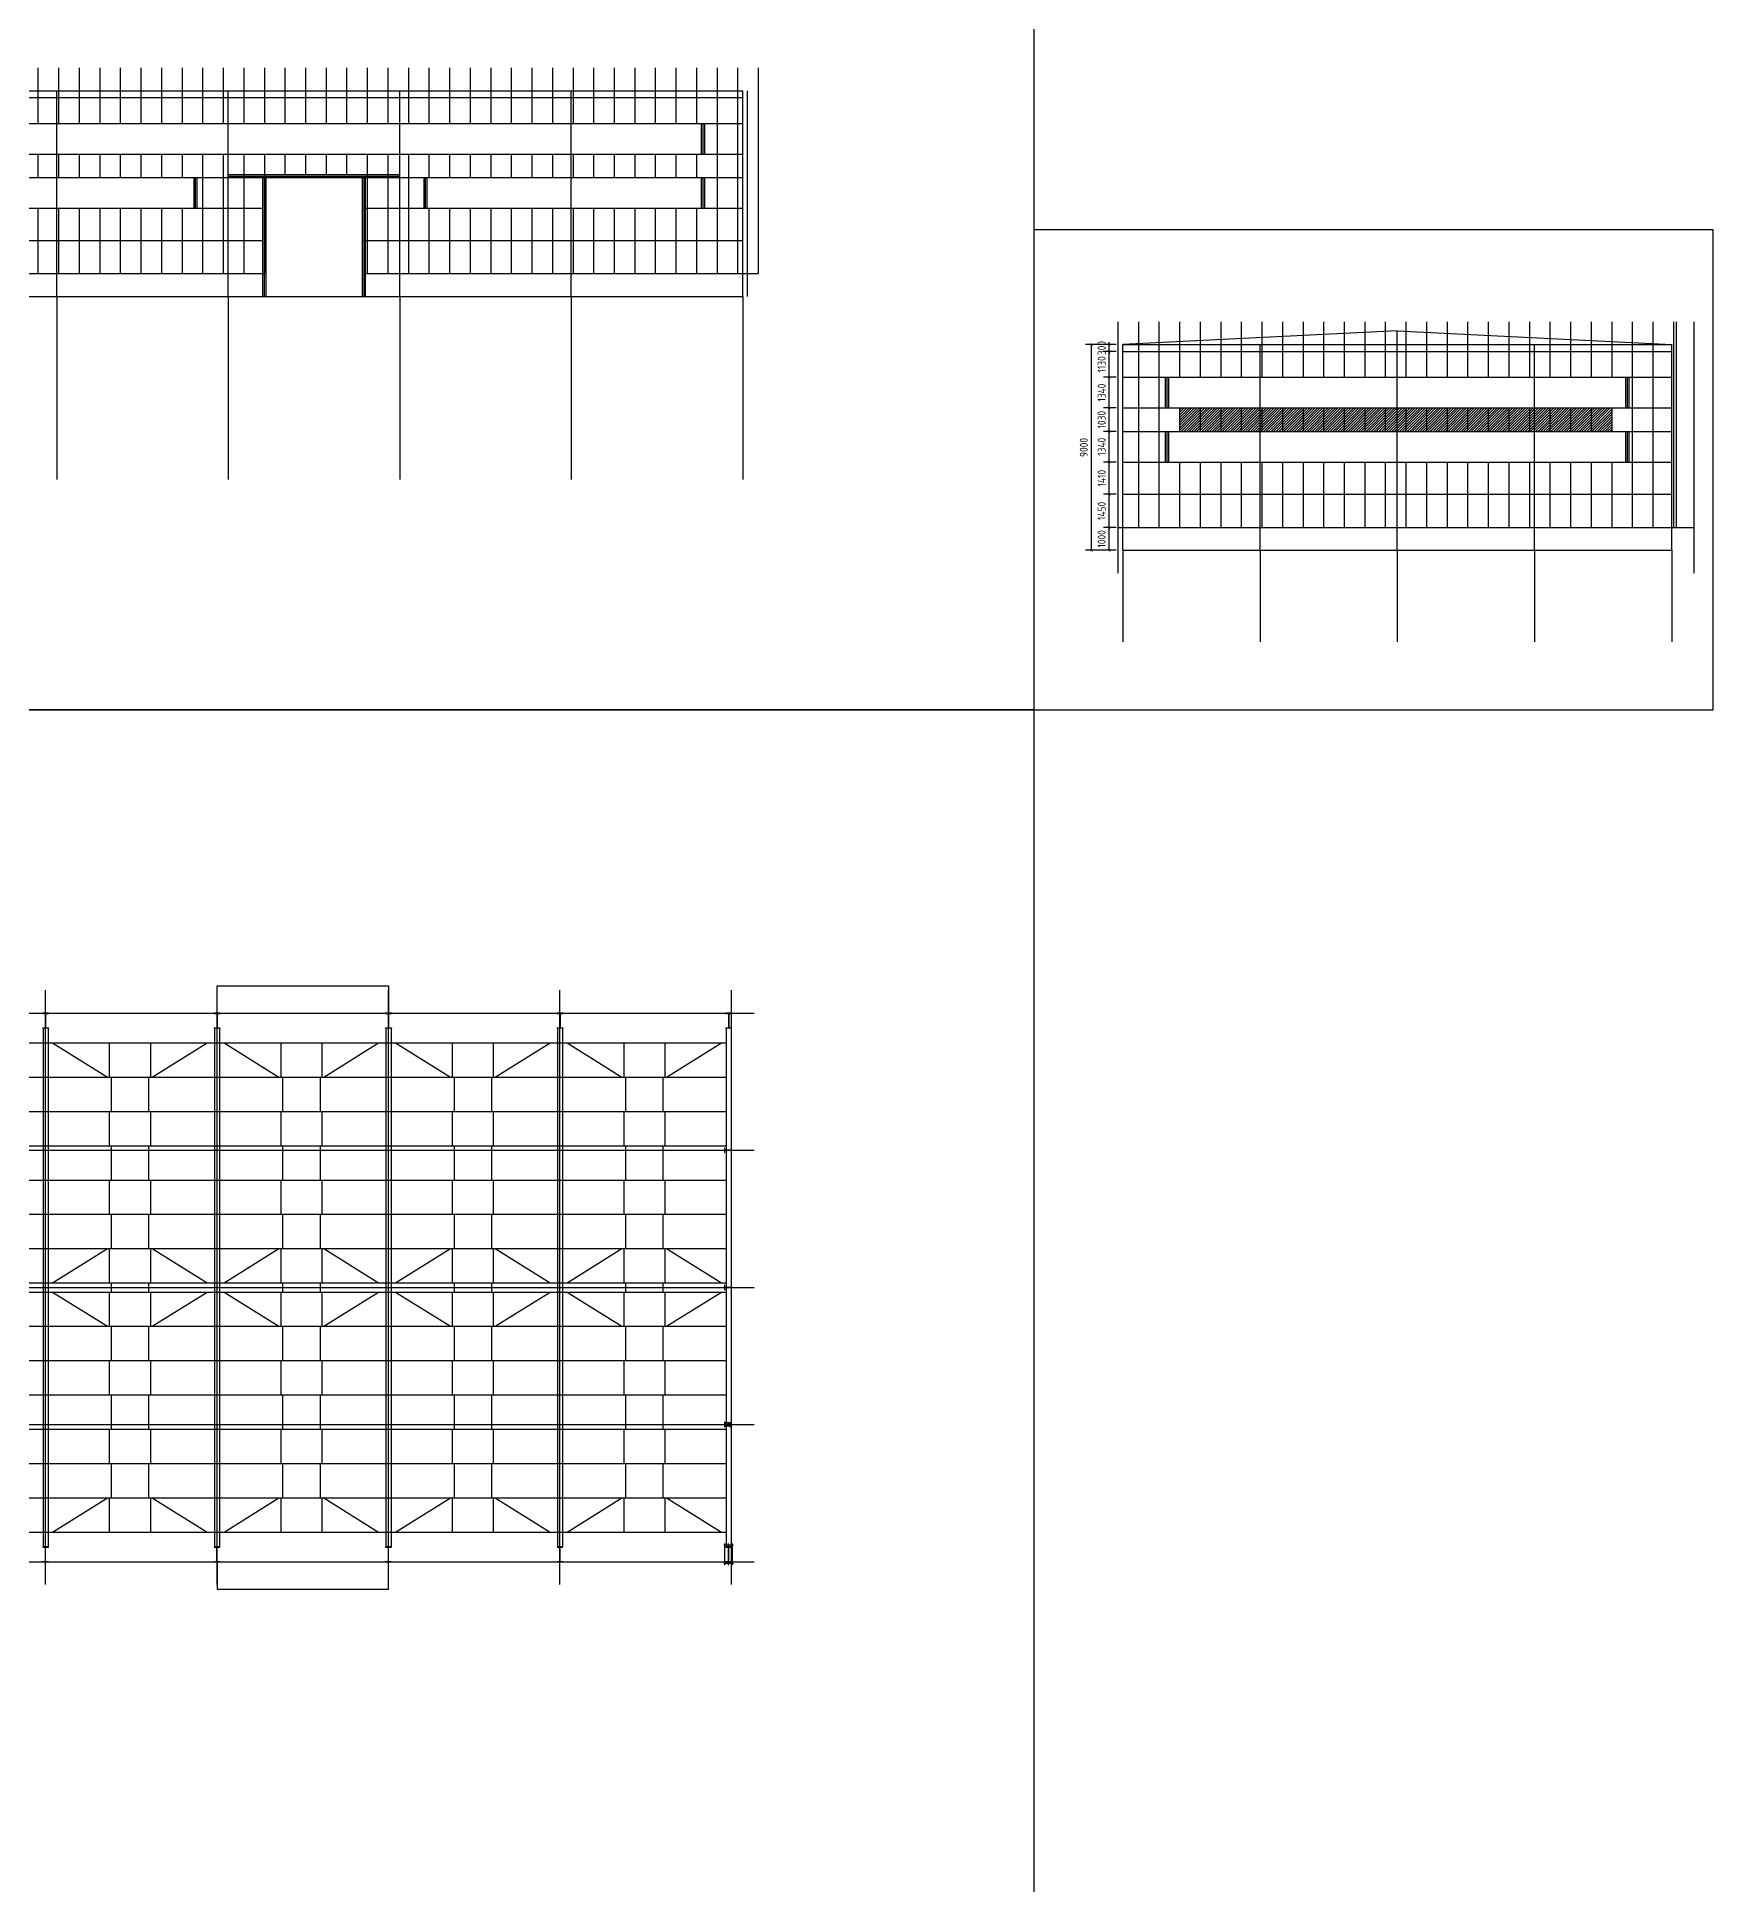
# Model space of a CAD drawing. Extents: x 411778 to 673094, y -11605 to 324395.
# Drawn here: x 599787 to 673094, y 189023 to 269830 of the extents above; entities that cross this region are included whole.
import ezdxf

# ---------------------------------------------------------------- set-up
doc = ezdxf.new("R2010")
doc.units = 0
doc.header["$LTSCALE"] = 1000
doc.header["$MEASUREMENT"] = 0
doc.layers.add('AXIS', color=3, linetype='Continuous')
doc.layers.add('DOTE', color=1, linetype='Continuous')
doc.styles.get("Standard").update_dxf_attribs({"font": 'gbenor.shx', "bigfont": 'gbcbig.shx'})
doc.dimstyles.get("Standard").update_dxf_attribs({"dimscale": 100, "dimtxt": 3.5, "dimasz": 1, "dimexe": 2.5, "dimexo": 3, "dimgap": 1.5, "dimtad": 1, "dimdec": 0, "dimzin": 0, "dimdsep": 46, "dimtxsty": 'Standard', "dimblk": 'ARCHTICK', "dimcen": 0.09, "dimadec": 0, "dimazin": 0, "dimtfac": 1, "dimtdec": 0, "dimtix": 1, "dimtmove": 2, "dimatfit": 3, "dimfxl": 1, "dimtolj": 1, "dimtzin": 0, "dimarcsym": 0})

# ---------------------------------------------------------------- blocks, each defined once
blk = doc.blocks.new('_ArchTick')
at = {"color": 0, "linetype": 'ByBlock', "const_width": 0.4}
blk.add_lwpolyline([(-0.5, -0.5), (0.5, 0.5)], dxfattribs=at)
blk = doc.blocks.new('*D2181')
at = {"color": 3, "lineweight": -2}
for p, q in [((646984.5, 248371), (646428.5, 248371)), ((646678.5, 247371), (646678.5, 248371)), ((646984.5, 247371), (646428.5, 247371))]:
    blk.add_line(p, q, dxfattribs=at)
at = {"layer": 'Defpoints', "color": 0}
for p in [(646678.5, 248371), (647284.5, 248371), (647284.5, 247371)]:
    blk.add_point(p, dxfattribs=at)
at = {"color": 3, "lineweight": -2, "xscale": 100, "yscale": 100, "zscale": 100}
for p, rotation in [((646678.5, 248371), 90), ((646678.5, 247371), 270)]:
    blk.add_blockref('_ArchTick', p, dxfattribs=dict(at, rotation=rotation))
at = {"color": 0, "insert": (646353.5, 247871), "char_height": 350, "attachment_point": 5, "rotation": 90}
blk.add_mtext('\\A1;1000', dxfattribs=at)
blk = doc.blocks.new('*D2182')
at = {"color": 3, "lineweight": -2}
for p, q in [((646984.5, 249821), (646428.5, 249821)), ((646678.5, 248371), (646678.5, 249821)), ((646984.5, 248371), (646428.5, 248371))]:
    blk.add_line(p, q, dxfattribs=at)
at = {"layer": 'Defpoints', "color": 0}
for p in [(646678.5, 249821), (647284.5, 249821), (647284.5, 248371)]:
    blk.add_point(p, dxfattribs=at)
at = {"color": 3, "lineweight": -2, "xscale": 100, "yscale": 100, "zscale": 100}
for p, rotation in [((646678.5, 249821), 90), ((646678.5, 248371), 270)]:
    blk.add_blockref('_ArchTick', p, dxfattribs=dict(at, rotation=rotation))
at = {"color": 0, "insert": (646353.5, 249096), "char_height": 350, "attachment_point": 5, "rotation": 90}
blk.add_mtext('\\A1;1450', dxfattribs=at)
blk = doc.blocks.new('*D2183')
at = {"color": 3, "lineweight": -2}
for p, q in [((646984.5, 251231), (646428.5, 251231)), ((646678.5, 249821), (646678.5, 251231)), ((646984.5, 249821), (646428.5, 249821))]:
    blk.add_line(p, q, dxfattribs=at)
at = {"layer": 'Defpoints', "color": 0}
for p in [(646678.5, 251231), (647284.5, 251231), (647284.5, 249821)]:
    blk.add_point(p, dxfattribs=at)
at = {"color": 3, "lineweight": -2, "xscale": 100, "yscale": 100, "zscale": 100}
for p, rotation in [((646678.5, 251231), 90), ((646678.5, 249821), 270)]:
    blk.add_blockref('_ArchTick', p, dxfattribs=dict(at, rotation=rotation))
at = {"color": 0, "insert": (646353.5, 250526), "char_height": 350, "attachment_point": 5, "rotation": 90}
blk.add_mtext('\\A1;1410', dxfattribs=at)
blk = doc.blocks.new('*D2184')
at = {"color": 3, "lineweight": -2}
for p, q in [((646984.5, 252571), (646428.5, 252571)), ((646678.5, 251231), (646678.5, 252571)), ((646984.5, 251231), (646428.5, 251231))]:
    blk.add_line(p, q, dxfattribs=at)
at = {"layer": 'Defpoints', "color": 0}
for p in [(646678.5, 252571), (647284.5, 252571), (647284.5, 251231)]:
    blk.add_point(p, dxfattribs=at)
at = {"color": 3, "lineweight": -2, "xscale": 100, "yscale": 100, "zscale": 100}
for p, rotation in [((646678.5, 252571), 90), ((646678.5, 251231), 270)]:
    blk.add_blockref('_ArchTick', p, dxfattribs=dict(at, rotation=rotation))
at = {"color": 0, "insert": (646353.5, 251901), "char_height": 350, "attachment_point": 5, "rotation": 90}
blk.add_mtext('\\A1;1340', dxfattribs=at)
blk = doc.blocks.new('*D2185')
at = {"color": 3, "lineweight": -2}
for p, q in [((646984.5, 253601), (646428.5, 253601)), ((646678.5, 252571), (646678.5, 253601)), ((646984.5, 252571), (646428.5, 252571))]:
    blk.add_line(p, q, dxfattribs=at)
at = {"layer": 'Defpoints', "color": 0}
for p in [(646678.5, 253601), (647284.5, 253601), (647284.5, 252571)]:
    blk.add_point(p, dxfattribs=at)
at = {"color": 3, "lineweight": -2, "xscale": 100, "yscale": 100, "zscale": 100}
for p, rotation in [((646678.5, 253601), 90), ((646678.5, 252571), 270)]:
    blk.add_blockref('_ArchTick', p, dxfattribs=dict(at, rotation=rotation))
at = {"color": 0, "insert": (646353.5, 253086), "char_height": 350, "attachment_point": 5, "rotation": 90}
blk.add_mtext('\\A1;1030', dxfattribs=at)
blk = doc.blocks.new('*D2186')
at = {"color": 3, "lineweight": -2}
for p, q in [((646984.5, 254941), (646428.5, 254941)), ((646678.5, 253601), (646678.5, 254941)), ((646984.5, 253601), (646428.5, 253601))]:
    blk.add_line(p, q, dxfattribs=at)
at = {"layer": 'Defpoints', "color": 0}
for p in [(646678.5, 254941), (647284.5, 254941), (647284.5, 253601)]:
    blk.add_point(p, dxfattribs=at)
at = {"color": 3, "lineweight": -2, "xscale": 100, "yscale": 100, "zscale": 100}
for p, rotation in [((646678.5, 254941), 90), ((646678.5, 253601), 270)]:
    blk.add_blockref('_ArchTick', p, dxfattribs=dict(at, rotation=rotation))
at = {"color": 0, "insert": (646353.5, 254271), "char_height": 350, "attachment_point": 5, "rotation": 90}
blk.add_mtext('\\A1;1340', dxfattribs=at)
blk = doc.blocks.new('*D2187')
at = {"color": 3, "lineweight": -2}
for p, q in [((646984.5, 256071), (646428.5, 256071)), ((646678.5, 254941), (646678.5, 256071)), ((646984.5, 254941), (646428.5, 254941))]:
    blk.add_line(p, q, dxfattribs=at)
at = {"layer": 'Defpoints', "color": 0}
for p in [(646678.5, 256071), (647284.5, 256071), (647284.5, 254941)]:
    blk.add_point(p, dxfattribs=at)
at = {"color": 3, "lineweight": -2, "xscale": 100, "yscale": 100, "zscale": 100}
for p, rotation in [((646678.5, 256071), 90), ((646678.5, 254941), 270)]:
    blk.add_blockref('_ArchTick', p, dxfattribs=dict(at, rotation=rotation))
at = {"color": 0, "insert": (646353.5, 255506), "char_height": 350, "attachment_point": 5, "rotation": 90}
blk.add_mtext('\\A1;1130', dxfattribs=at)
blk = doc.blocks.new('*D2188')
at = {"color": 3, "lineweight": -2}
for p, q in [((646984.5, 256371), (646428.5, 256371)), ((646678.5, 256371), (646678.5, 256471)), ((646678.5, 256071), (646678.5, 256371)), ((646984.5, 256071), (646428.5, 256071)), ((646678.5, 256071), (646678.5, 255971))]:
    blk.add_line(p, q, dxfattribs=at)
at = {"layer": 'Defpoints', "color": 0}
for p in [(646678.5, 256371), (647284.5, 256371), (647284.5, 256071)]:
    blk.add_point(p, dxfattribs=at)
at = {"color": 3, "lineweight": -2, "xscale": 100, "yscale": 100, "zscale": 100}
for p, rotation in [((646678.5, 256371), 270), ((646678.5, 256071), 90)]:
    blk.add_blockref('_ArchTick', p, dxfattribs=dict(at, rotation=rotation))
at = {"color": 0, "insert": (646353.5, 256221), "char_height": 350, "attachment_point": 5, "rotation": 90}
blk.add_mtext('\\A1;300', dxfattribs=at)
blk = doc.blocks.new('*D2189')
at = {"color": 3, "lineweight": -2}
for p, q in [((646984.5, 256371), (645647.5, 256371)), ((645897.5, 256371), (645897.5, 247371)), ((646984.5, 247371), (645647.5, 247371))]:
    blk.add_line(p, q, dxfattribs=at)
at = {"layer": 'Defpoints', "color": 0}
for p in [(647284.5, 256371), (645897.5, 247371), (647284.5, 247371)]:
    blk.add_point(p, dxfattribs=at)
at = {"color": 3, "lineweight": -2, "xscale": 100, "yscale": 100, "zscale": 100}
for p, rotation in [((645897.5, 256371), 90), ((645897.5, 247371), 270)]:
    blk.add_blockref('_ArchTick', p, dxfattribs=dict(at, rotation=rotation))
at = {"color": 0, "insert": (645572.5, 251871), "char_height": 350, "attachment_point": 5, "rotation": 90}
blk.add_mtext('\\A1;9000', dxfattribs=at)

msp = doc.modelspace()

# ---------------------------------------------------------------- hatches: boundary and pattern name
h = msp.add_hatch()
h.set_pattern_fill('ANSI31', color=256, scale=50, style=0)
h.set_pattern_definition([(45, (0, 0), (-56.126601, 56.126601), [])])
h.paths.add_polyline_path([(668674.5, 253601), (667774.5, 253601), (667774.5, 252571), (668674.5, 252571)])
h.paths.add_polyline_path([(650674.5, 253601), (649774.5, 253601), (649774.5, 252571), (650674.5, 252571)])
h.paths.add_polyline_path([(651574.5, 253601), (650674.5, 253601), (650674.5, 252571), (651574.5, 252571)])
h.paths.add_polyline_path([(652474.5, 253601), (651574.5, 253601), (651574.5, 252571), (652474.5, 252571)])
h.paths.add_polyline_path([(653284.5, 253601), (652474.5, 253601), (652474.5, 252571), (653284.5, 252571)])
h.paths.add_polyline_path([(654274.5, 253601), (653374.5, 253601), (653374.5, 252571), (654274.5, 252571)])
h.paths.add_polyline_path([(653374.5, 253601), (653284.5, 253601), (653284.5, 252571), (653374.5, 252571)])
h.paths.add_polyline_path([(655174.5, 253601), (654274.5, 253601), (654274.5, 252571), (655174.5, 252571)])
h.paths.add_polyline_path([(656074.5, 253601), (655174.5, 253601), (655174.5, 252571), (656074.5, 252571)])
h.paths.add_polyline_path([(656974.5, 253601), (656074.5, 253601), (656074.5, 252571), (656974.5, 252571)])
h.paths.add_polyline_path([(657874.5, 253601), (656974.5, 253601), (656974.5, 252571), (657874.5, 252571)])
h.paths.add_polyline_path([(658774.5, 253601), (657874.5, 253601), (657874.5, 252571), (658774.5, 252571)])
h.paths.add_polyline_path([(659284.5, 253601), (658774.5, 253601), (658774.5, 252571), (659284.5, 252571)])
h.paths.add_polyline_path([(659674.5, 253601), (659284.5, 253601), (659284.5, 252571), (659674.5, 252571)])
h.paths.add_polyline_path([(660574.5, 253601), (659674.5, 253601), (659674.5, 252571), (660574.5, 252571)])
h.paths.add_polyline_path([(661474.5, 253601), (660574.5, 253601), (660574.5, 252571), (661474.5, 252571)])
h.paths.add_polyline_path([(663274.5, 253601), (662374.5, 253601), (662374.5, 252571), (663274.5, 252571)])
h.paths.add_polyline_path([(662374.5, 253601), (661474.5, 253601), (661474.5, 252571), (662374.5, 252571)])
h.paths.add_polyline_path([(664174.5, 253601), (663274.5, 253601), (663274.5, 252571), (664174.5, 252571)])
h.paths.add_polyline_path([(665074.5, 253601), (664174.5, 253601), (664174.5, 252571), (665074.5, 252571)])
h.paths.add_polyline_path([(665284.5, 253601), (665074.5, 253601), (665074.5, 252571), (665284.5, 252571)])
h.paths.add_polyline_path([(665974.5, 253601), (665284.5, 253601), (665284.5, 252571), (665974.5, 252571)])
h.paths.add_polyline_path([(666874.5, 253601), (665974.5, 253601), (665974.5, 252571), (666874.5, 252571)])
h.paths.add_polyline_path([(667774.5, 253601), (666874.5, 253601), (666874.5, 252571), (667774.5, 252571)])

# ---------------------------------------------------------------- linework, layer by layer
for p, q in [((540656.5, 267476.5), (630656.5, 267476.5)), ((540656.5, 267176.5), (630656.5, 267176.5)), ((540656.5, 266046.5), (630656.5, 266046.5)), ((540656.5, 264706.5), (630656.5, 264706.5)), ((563156.5, 263676.5), (608156.5, 263676.5)), ((608156.5, 263816.5), (615656.5, 263816.5)), ((608156.5, 263746.5), (615656.5, 263746.5)), ((608156.5, 263676.5), (615656.5, 263676.5)), ((609666.5, 258476.5), (609666.5, 263676.5)), ((609736.5, 258476.5), (609736.5, 263676.5)), ((609806.5, 258476.5), (609806.5, 263676.5)), ((609806.5, 258476.5), (609806.5, 263676.5)), ((614006.5, 263676.5), (614006.5, 258476.5)), ((614006.5, 263676.5), (614006.5, 258476.5)), ((614076.5, 263676.5), (614076.5, 258476.5)), ((614146.5, 263676.5), (614146.5, 258476.5)), ((615656.5, 263676.5), (630656.5, 263676.5)), ((561646.5, 262336.5), (609666.5, 262336.5)), ((614146.5, 262336.5), (630656.5, 262336.5)), ((561646.5, 260926.5), (609666.5, 260926.5)), ((614146.5, 260926.5), (630656.5, 260926.5)), ((561646.5, 259476.5), (609746.5, 259476.5)), ((614146.5, 259476.5), (631346.5, 259476.5)), ((540656.5, 258476.5), (630656.5, 258476.5)), ((659284.5, 256971), (647284.5, 256371)), ((659284.5, 256971), (671284.5, 256371)), ((647284.5, 256371), (671284.5, 256371)), ((647284.5, 256071), (671284.5, 256071)), ((647284.5, 254941), (671284.5, 254941)), ((647284.5, 253601), (671284.5, 253601)), ((647284.5, 252571), (671284.5, 252571)), ((647284.5, 251231), (671284.5, 251231)), ((647284.5, 249821), (671284.5, 249821)), ((647074.5, 248371), (672274.5, 248371)), ((647284.5, 247371), (671284.5, 247371)), ((607662.5, 227122.5), (607662.5, 228322.5)), ((607662.5, 228322.5), (615162.5, 228322.5)), ((615162.5, 228322.5), (615162.5, 227122.5)), ((540397.5, 225822.5), (629927.5, 225822.5)), ((540397.5, 224322.5), (629927.5, 224322.5)), ((540397.5, 222822.5), (629927.5, 222822.5)), ((540397.5, 221322.5), (629927.5, 221322.5)), ((540397.5, 219822.5), (629927.5, 219822.5)), ((540397.5, 218322.5), (629927.5, 218322.5)), ((540397.5, 216822.5), (629927.5, 216822.5)), ((540397.5, 215322.5), (629927.5, 215322.5)), ((540397.5, 214922.5), (629927.5, 214922.5)), ((540397.5, 213422.5), (629927.5, 213422.5)), ((540397.5, 211922.5), (629927.5, 211922.5)), ((540397.5, 210422.5), (629927.5, 210422.5)), ((540397.5, 208922.5), (629927.5, 208922.5)), ((630152.5, 209197.5), (629872.5, 209197.5)), ((630152.5, 209047.5), (629872.5, 209047.5)), ((630012.5, 209197.5), (630012.5, 209047.5)), ((540397.5, 207422.5), (629927.5, 207422.5)), ((540397.5, 205922.5), (629927.5, 205922.5)), ((540397.5, 204422.5), (629927.5, 204422.5)), ((630242.5, 203852.5), (629832.5, 203852.5)), ((629867.5, 202972.5), (629867.5, 203922.5)), ((630037.5, 203772.5), (630037.5, 203922.5)), ((630207.5, 202972.5), (630207.5, 203922.5)), ((607662.5, 203122.5), (607662.5, 201922.5)), ((615162.5, 201922.5), (615162.5, 203122.5)), ((630242.5, 203042.5), (629832.5, 203042.5)), ((630037.5, 202972.5), (630037.5, 203122.5)), ((607662.5, 201922.5), (615162.5, 201922.5))]:
    msp.add_line(p, q)
at = {"color": 4}
for p, q in [((600287.5, 227122.5), (600037.5, 227122.5)), ((600037.5, 227122.5), (600037.5, 227112.5)), ((600037.5, 227112.5), (600287.5, 227112.5)), ((600159.5, 227112.5), (600159.5, 226482.5)), ((600165.5, 227112.5), (600165.5, 226482.5)), ((600287.5, 227112.5), (600287.5, 227122.5)), ((607787.5, 227122.5), (607537.5, 227122.5)), ((607537.5, 227122.5), (607537.5, 227112.5)), ((607537.5, 227112.5), (607787.5, 227112.5)), ((607659.5, 227112.5), (607659.5, 226482.5)), ((607665.5, 227112.5), (607665.5, 226482.5)), ((607787.5, 227112.5), (607787.5, 227122.5)), ((615287.5, 227122.5), (615037.5, 227122.5)), ((615037.5, 227122.5), (615037.5, 227112.5)), ((615037.5, 227112.5), (615287.5, 227112.5)), ((615159.5, 227112.5), (615159.5, 226482.5)), ((615165.5, 227112.5), (615165.5, 226482.5)), ((615287.5, 227112.5), (615287.5, 227122.5)), ((622787.5, 227122.5), (622537.5, 227122.5)), ((622537.5, 227122.5), (622537.5, 227112.5)), ((622537.5, 227112.5), (622787.5, 227112.5)), ((622659.5, 227112.5), (622659.5, 226482.5)), ((622665.5, 227112.5), (622665.5, 226482.5)), ((622787.5, 227112.5), (622787.5, 227122.5)), ((630162.5, 227122.5), (629912.5, 227122.5)), ((629912.5, 227122.5), (629912.5, 227112.5)), ((629912.5, 227112.5), (630162.5, 227112.5)), ((630034.5, 227112.5), (630034.5, 226482.5)), ((630040.5, 227112.5), (630040.5, 226482.5)), ((630162.5, 227112.5), (630162.5, 227122.5)), ((600037.5, 226472.5), (600037.5, 226482.5)), ((600037.5, 226482.5), (600287.5, 226482.5)), ((600287.5, 226472.5), (600037.5, 226472.5)), ((600052.5, 226472.5), (600052.5, 203772.5)), ((600272.5, 226472.5), (600272.5, 203772.5)), ((600287.5, 226482.5), (600287.5, 226472.5)), ((607537.5, 226472.5), (607537.5, 226482.5)), ((607537.5, 226482.5), (607787.5, 226482.5)), ((607787.5, 226472.5), (607537.5, 226472.5)), ((607552.5, 226472.5), (607552.5, 203772.5)), ((607772.5, 226472.5), (607772.5, 203772.5)), ((607787.5, 226482.5), (607787.5, 226472.5)), ((615037.5, 226472.5), (615037.5, 226482.5)), ((615037.5, 226482.5), (615287.5, 226482.5)), ((615287.5, 226472.5), (615037.5, 226472.5)), ((615052.5, 226472.5), (615052.5, 203772.5)), ((615272.5, 226472.5), (615272.5, 203772.5)), ((615287.5, 226482.5), (615287.5, 226472.5)), ((622537.5, 226472.5), (622537.5, 226482.5)), ((622537.5, 226482.5), (622787.5, 226482.5)), ((622787.5, 226472.5), (622537.5, 226472.5)), ((622552.5, 226472.5), (622552.5, 203772.5)), ((622772.5, 226472.5), (622772.5, 203772.5)), ((622787.5, 226482.5), (622787.5, 226472.5)), ((629912.5, 226472.5), (629912.5, 226482.5)), ((629912.5, 226482.5), (630162.5, 226482.5)), ((630162.5, 226472.5), (629912.5, 226472.5)), ((629927.5, 226472.5), (629927.5, 203772.5)), ((630147.5, 226472.5), (630147.5, 203772.5)), ((630162.5, 226482.5), (630162.5, 226472.5)), ((629862.5, 221222.5), (629862.5, 221022.5)), ((629872.5, 221222.5), (629862.5, 221222.5)), ((629862.5, 221022.5), (629872.5, 221022.5)), ((629872.5, 221022.5), (629872.5, 221222.5)), ((630152.5, 221125.5), (629872.5, 221125.5)), ((630152.5, 221119.5), (629872.5, 221119.5)), ((630162.5, 221222.5), (630152.5, 221222.5)), ((630152.5, 221222.5), (630152.5, 221022.5)), ((630152.5, 221022.5), (630162.5, 221022.5)), ((630162.5, 221022.5), (630162.5, 221222.5)), ((629862.5, 215222.5), (629862.5, 215022.5)), ((629872.5, 215222.5), (629862.5, 215222.5)), ((629862.5, 215022.5), (629872.5, 215022.5)), ((629872.5, 215022.5), (629872.5, 215222.5)), ((630152.5, 215125.5), (629872.5, 215125.5)), ((630152.5, 215119.5), (629872.5, 215119.5)), ((630162.5, 215222.5), (630152.5, 215222.5)), ((630152.5, 215222.5), (630152.5, 215022.5)), ((630152.5, 215022.5), (630162.5, 215022.5)), ((630162.5, 215022.5), (630162.5, 215222.5)), ((629862.5, 209222.5), (629862.5, 209022.5)), ((629872.5, 209222.5), (629862.5, 209222.5)), ((629862.5, 209022.5), (629872.5, 209022.5)), ((629872.5, 209022.5), (629872.5, 209222.5)), ((630152.5, 209125.5), (629872.5, 209125.5)), ((630152.5, 209122.5), (629872.5, 209122.5)), ((630152.5, 209119.5), (629872.5, 209119.5)), ((630162.5, 209222.5), (630152.5, 209222.5)), ((630152.5, 209222.5), (630152.5, 209022.5)), ((630152.5, 209022.5), (630162.5, 209022.5)), ((630162.5, 209022.5), (630162.5, 209222.5)), ((600287.5, 203772.5), (600037.5, 203772.5)), ((600037.5, 203772.5), (600037.5, 203762.5)), ((600037.5, 203762.5), (600287.5, 203762.5)), ((600159.5, 203132.5), (600159.5, 203762.5)), ((600165.5, 203132.5), (600165.5, 203762.5)), ((600287.5, 203762.5), (600287.5, 203772.5)), ((607787.5, 203772.5), (607537.5, 203772.5)), ((607537.5, 203772.5), (607537.5, 203762.5)), ((607537.5, 203762.5), (607787.5, 203762.5)), ((607659.5, 203132.5), (607659.5, 203762.5)), ((607665.5, 203132.5), (607665.5, 203762.5)), ((607787.5, 203762.5), (607787.5, 203772.5)), ((615287.5, 203772.5), (615037.5, 203772.5)), ((615037.5, 203772.5), (615037.5, 203762.5)), ((615037.5, 203762.5), (615287.5, 203762.5)), ((615159.5, 203132.5), (615159.5, 203762.5)), ((615165.5, 203132.5), (615165.5, 203762.5)), ((615287.5, 203762.5), (615287.5, 203772.5)), ((622787.5, 203772.5), (622537.5, 203772.5)), ((622537.5, 203772.5), (622537.5, 203762.5)), ((622537.5, 203762.5), (622787.5, 203762.5)), ((622659.5, 203132.5), (622659.5, 203762.5)), ((622665.5, 203132.5), (622665.5, 203762.5)), ((622787.5, 203762.5), (622787.5, 203772.5)), ((630162.5, 203772.5), (629912.5, 203772.5)), ((629912.5, 203772.5), (629912.5, 203762.5)), ((629912.5, 203762.5), (630162.5, 203762.5)), ((630034.5, 203132.5), (630034.5, 203762.5)), ((630040.5, 203132.5), (630040.5, 203762.5)), ((630162.5, 203762.5), (630162.5, 203772.5)), ((600037.5, 203122.5), (600037.5, 203132.5)), ((600037.5, 203132.5), (600287.5, 203132.5)), ((600287.5, 203122.5), (600037.5, 203122.5)), ((600287.5, 203132.5), (600287.5, 203122.5)), ((607537.5, 203122.5), (607537.5, 203132.5)), ((607537.5, 203132.5), (607787.5, 203132.5)), ((607787.5, 203122.5), (607537.5, 203122.5)), ((607787.5, 203132.5), (607787.5, 203122.5)), ((615037.5, 203122.5), (615037.5, 203132.5)), ((615037.5, 203132.5), (615287.5, 203132.5)), ((615287.5, 203122.5), (615037.5, 203122.5)), ((615287.5, 203132.5), (615287.5, 203122.5)), ((622537.5, 203122.5), (622537.5, 203132.5)), ((622537.5, 203132.5), (622787.5, 203132.5)), ((622787.5, 203122.5), (622537.5, 203122.5)), ((622787.5, 203132.5), (622787.5, 203122.5)), ((629912.5, 203122.5), (629912.5, 203132.5)), ((629912.5, 203132.5), (630162.5, 203132.5)), ((630162.5, 203122.5), (629912.5, 203122.5)), ((630162.5, 203132.5), (630162.5, 203122.5))]:
    msp.add_line(p, q, dxfattribs=at)
at = {"color": 1}
for p, q in [((600162.5, 227112.5), (600162.5, 226482.5)), ((607662.5, 227112.5), (607662.5, 226482.5)), ((615162.5, 227112.5), (615162.5, 226482.5)), ((622662.5, 227112.5), (622662.5, 226482.5)), ((630037.5, 227112.5), (630037.5, 226482.5)), ((600162.5, 203132.5), (600162.5, 203762.5)), ((607662.5, 203132.5), (607662.5, 203762.5)), ((615162.5, 203132.5), (615162.5, 203762.5)), ((622662.5, 203132.5), (622662.5, 203762.5)), ((630037.5, 203132.5), (630037.5, 203762.5))]:
    msp.add_line(p, q, dxfattribs=at)
at = {"color": 2}
for p, q in [((600472.5, 225822.5), (602872.5, 224322.5)), ((602952.5, 225822.5), (602952.5, 224322.5)), ((604747.5, 225822.5), (604747.5, 224322.5)), ((604827.5, 224322.5), (607227.5, 225822.5)), ((607972.5, 225822.5), (610372.5, 224322.5)), ((610452.5, 225822.5), (610452.5, 224322.5)), ((612247.5, 225822.5), (612247.5, 224322.5)), ((612327.5, 224322.5), (614727.5, 225822.5)), ((615472.5, 225822.5), (617872.5, 224322.5)), ((617952.5, 225822.5), (617952.5, 224322.5)), ((619747.5, 225822.5), (619747.5, 224322.5)), ((619827.5, 224322.5), (622227.5, 225822.5)), ((622972.5, 225822.5), (625372.5, 224322.5)), ((625452.5, 225822.5), (625452.5, 224322.5)), ((627247.5, 225822.5), (627247.5, 224322.5)), ((627327.5, 224322.5), (629727.5, 225822.5)), ((603032.5, 224322.5), (603032.5, 222822.5)), ((604667.5, 224322.5), (604667.5, 222822.5)), ((610532.5, 224322.5), (610532.5, 222822.5)), ((612167.5, 224322.5), (612167.5, 222822.5)), ((618032.5, 224322.5), (618032.5, 222822.5)), ((619667.5, 224322.5), (619667.5, 222822.5)), ((625532.5, 224322.5), (625532.5, 222822.5)), ((627167.5, 224322.5), (627167.5, 222822.5)), ((602952.5, 222822.5), (602952.5, 221322.5)), ((604747.5, 222822.5), (604747.5, 221322.5)), ((610452.5, 222822.5), (610452.5, 221322.5)), ((612247.5, 222822.5), (612247.5, 221322.5)), ((617952.5, 222822.5), (617952.5, 221322.5)), ((619747.5, 222822.5), (619747.5, 221322.5)), ((625452.5, 222822.5), (625452.5, 221322.5)), ((627247.5, 222822.5), (627247.5, 221322.5)), ((603032.5, 221322.5), (603032.5, 219822.5)), ((604667.5, 221322.5), (604667.5, 219822.5)), ((610532.5, 221322.5), (610532.5, 219822.5)), ((612167.5, 221322.5), (612167.5, 219822.5)), ((618032.5, 221322.5), (618032.5, 219822.5)), ((619667.5, 221322.5), (619667.5, 219822.5)), ((625532.5, 221322.5), (625532.5, 219822.5)), ((627167.5, 221322.5), (627167.5, 219822.5)), ((602952.5, 219822.5), (602952.5, 218322.5)), ((604747.5, 219822.5), (604747.5, 218322.5)), ((610452.5, 219822.5), (610452.5, 218322.5)), ((612247.5, 219822.5), (612247.5, 218322.5)), ((617952.5, 219822.5), (617952.5, 218322.5)), ((619747.5, 219822.5), (619747.5, 218322.5)), ((625452.5, 219822.5), (625452.5, 218322.5)), ((627247.5, 219822.5), (627247.5, 218322.5)), ((603032.5, 218322.5), (603032.5, 216822.5)), ((604667.5, 218322.5), (604667.5, 216822.5)), ((610532.5, 218322.5), (610532.5, 216822.5)), ((612167.5, 218322.5), (612167.5, 216822.5)), ((618032.5, 218322.5), (618032.5, 216822.5)), ((619667.5, 218322.5), (619667.5, 216822.5)), ((625532.5, 218322.5), (625532.5, 216822.5)), ((627167.5, 218322.5), (627167.5, 216822.5)), ((600472.5, 215322.5), (602872.5, 216822.5)), ((602952.5, 216822.5), (602952.5, 215322.5)), ((604747.5, 216822.5), (604747.5, 215322.5)), ((604827.5, 216822.5), (607227.5, 215322.5)), ((607972.5, 215322.5), (610372.5, 216822.5)), ((610452.5, 216822.5), (610452.5, 215322.5)), ((612247.5, 216822.5), (612247.5, 215322.5)), ((612327.5, 216822.5), (614727.5, 215322.5)), ((615472.5, 215322.5), (617872.5, 216822.5)), ((617952.5, 216822.5), (617952.5, 215322.5)), ((619747.5, 216822.5), (619747.5, 215322.5)), ((619827.5, 216822.5), (622227.5, 215322.5)), ((622972.5, 215322.5), (625372.5, 216822.5)), ((625452.5, 216822.5), (625452.5, 215322.5)), ((627247.5, 216822.5), (627247.5, 215322.5)), ((627327.5, 216822.5), (629727.5, 215322.5)), ((603032.5, 215322.5), (603032.5, 214922.5)), ((604667.5, 215322.5), (604667.5, 214922.5)), ((610532.5, 215322.5), (610532.5, 214922.5)), ((612167.5, 215322.5), (612167.5, 214922.5)), ((618032.5, 215322.5), (618032.5, 214922.5)), ((619667.5, 215322.5), (619667.5, 214922.5)), ((625532.5, 215322.5), (625532.5, 214922.5)), ((627167.5, 215322.5), (627167.5, 214922.5)), ((600472.5, 214922.5), (602872.5, 213422.5)), ((602952.5, 214922.5), (602952.5, 213422.5)), ((604747.5, 214922.5), (604747.5, 213422.5)), ((604827.5, 213422.5), (607227.5, 214922.5)), ((607972.5, 214922.5), (610372.5, 213422.5)), ((610452.5, 214922.5), (610452.5, 213422.5)), ((612247.5, 214922.5), (612247.5, 213422.5)), ((612327.5, 213422.5), (614727.5, 214922.5)), ((615472.5, 214922.5), (617872.5, 213422.5)), ((617952.5, 214922.5), (617952.5, 213422.5)), ((619747.5, 214922.5), (619747.5, 213422.5)), ((619827.5, 213422.5), (622227.5, 214922.5)), ((622972.5, 214922.5), (625372.5, 213422.5)), ((625452.5, 214922.5), (625452.5, 213422.5)), ((627247.5, 214922.5), (627247.5, 213422.5)), ((627327.5, 213422.5), (629727.5, 214922.5)), ((603032.5, 213422.5), (603032.5, 211922.5)), ((604667.5, 213422.5), (604667.5, 211922.5)), ((610532.5, 213422.5), (610532.5, 211922.5)), ((612167.5, 213422.5), (612167.5, 211922.5)), ((618032.5, 213422.5), (618032.5, 211922.5)), ((619667.5, 213422.5), (619667.5, 211922.5)), ((625532.5, 213422.5), (625532.5, 211922.5)), ((627167.5, 213422.5), (627167.5, 211922.5)), ((602952.5, 211922.5), (602952.5, 210422.5)), ((604747.5, 211922.5), (604747.5, 210422.5)), ((610452.5, 211922.5), (610452.5, 210422.5)), ((612247.5, 211922.5), (612247.5, 210422.5)), ((617952.5, 211922.5), (617952.5, 210422.5)), ((619747.5, 211922.5), (619747.5, 210422.5)), ((625452.5, 211922.5), (625452.5, 210422.5)), ((627247.5, 211922.5), (627247.5, 210422.5)), ((603032.5, 210422.5), (603032.5, 208922.5)), ((604667.5, 210422.5), (604667.5, 208922.5)), ((610532.5, 210422.5), (610532.5, 208922.5)), ((612167.5, 210422.5), (612167.5, 208922.5)), ((618032.5, 210422.5), (618032.5, 208922.5)), ((619667.5, 210422.5), (619667.5, 208922.5)), ((625532.5, 210422.5), (625532.5, 208922.5)), ((627167.5, 210422.5), (627167.5, 208922.5)), ((602952.5, 208922.5), (602952.5, 207422.5)), ((604747.5, 208922.5), (604747.5, 207422.5)), ((610452.5, 208922.5), (610452.5, 207422.5)), ((612247.5, 208922.5), (612247.5, 207422.5)), ((617952.5, 208922.5), (617952.5, 207422.5)), ((619747.5, 208922.5), (619747.5, 207422.5)), ((625452.5, 208922.5), (625452.5, 207422.5)), ((627247.5, 208922.5), (627247.5, 207422.5)), ((629937.5, 209230.5), (629937.5, 209014.5)), ((630087.5, 209230.5), (630087.5, 209014.5)), ((603032.5, 207422.5), (603032.5, 205922.5)), ((604667.5, 207422.5), (604667.5, 205922.5)), ((610532.5, 207422.5), (610532.5, 205922.5)), ((612167.5, 207422.5), (612167.5, 205922.5)), ((618032.5, 207422.5), (618032.5, 205922.5)), ((619667.5, 207422.5), (619667.5, 205922.5)), ((625532.5, 207422.5), (625532.5, 205922.5)), ((627167.5, 207422.5), (627167.5, 205922.5)), ((600472.5, 204422.5), (602872.5, 205922.5)), ((602952.5, 205922.5), (602952.5, 204422.5)), ((604747.5, 205922.5), (604747.5, 204422.5)), ((604827.5, 205922.5), (607227.5, 204422.5)), ((607972.5, 204422.5), (610372.5, 205922.5)), ((610452.5, 205922.5), (610452.5, 204422.5)), ((612247.5, 205922.5), (612247.5, 204422.5)), ((612327.5, 205922.5), (614727.5, 204422.5)), ((615472.5, 204422.5), (617872.5, 205922.5)), ((617952.5, 205922.5), (617952.5, 204422.5)), ((619747.5, 205922.5), (619747.5, 204422.5)), ((619827.5, 205922.5), (622227.5, 204422.5)), ((622972.5, 204422.5), (625372.5, 205922.5)), ((625452.5, 205922.5), (625452.5, 204422.5)), ((627247.5, 205922.5), (627247.5, 204422.5)), ((627327.5, 205922.5), (629727.5, 204422.5))]:
    msp.add_line(p, q, dxfattribs=at)
for points in [[(524593.5, 324395), (643393.5, 324395), (643393.5, 240395), (524593.5, 240395)], [(643393.5, 240395), (673093.5, 240395), (673093.5, 261395), (643393.5, 261395)], [(524593.5, 240395), (643393.5, 240395), (643393.5, 156395), (524593.5, 156395)]]:
    msp.add_lwpolyline(points, close=True)
for centre, radius in [((629937.5, 209197.5), 13), ((629937.5, 209047.5), 13), ((630087.5, 209197.5), 13), ((630087.5, 209047.5), 13), ((629867.5, 203852.5), 19), ((630037.5, 203852.5), 19), ((630207.5, 203852.5), 19), ((629867.5, 203042.5), 19), ((630037.5, 203042.5), 19), ((630207.5, 203042.5), 19)]:
    msp.add_circle(centre, radius, dxfattribs=at)
at = {"layer": 'AXIS'}
for p, q in [((600656.5, 258476.5), (600656.5, 250476.5)), ((608156.5, 258476.5), (608156.5, 250476.5)), ((615656.5, 258476.5), (615656.5, 250476.5)), ((623156.5, 258476.5), (623156.5, 250476.5)), ((630656.5, 258476.5), (630656.5, 250476.5)), ((647284.5, 247371), (647284.5, 243371)), ((653284.5, 247371), (653284.5, 243371)), ((659284.5, 247371), (659284.5, 243371)), ((665284.5, 247371), (665284.5, 243371)), ((671284.5, 247371), (671284.5, 243371))]:
    msp.add_line(p, q, dxfattribs=at)
at = {"layer": 'DOTE', "color": 0}
for p, q in [((599846.5, 266046.5), (599846.5, 268476.5)), ((600746.5, 266046.5), (600746.5, 268476.5)), ((601646.5, 266046.5), (601646.5, 268476.5)), ((602546.5, 266046.5), (602546.5, 268476.5)), ((603446.5, 266046.5), (603446.5, 268476.5)), ((604346.5, 266046.5), (604346.5, 268476.5)), ((605246.5, 266046.5), (605246.5, 268476.5)), ((606146.5, 266046.5), (606146.5, 268476.5)), ((607046.5, 266046.5), (607046.5, 268476.5)), ((607946.5, 266046.5), (607946.5, 268476.5)), ((608846.5, 266046.5), (608846.5, 268476.5)), ((609746.5, 266046.5), (609746.5, 268476.5)), ((610646.5, 266046.5), (610646.5, 268476.5)), ((611546.5, 266046.5), (611546.5, 268476.5)), ((612446.5, 266046.5), (612446.5, 268476.5)), ((613346.5, 266046.5), (613346.5, 268476.5)), ((614246.5, 266046.5), (614246.5, 268476.5)), ((615146.5, 266046.5), (615146.5, 268476.5)), ((616046.5, 266046.5), (616046.5, 268476.5)), ((616946.5, 266046.5), (616946.5, 268476.5)), ((617846.5, 266046.5), (617846.5, 268476.5)), ((618746.5, 266046.5), (618746.5, 268476.5)), ((619646.5, 266046.5), (619646.5, 268476.5)), ((620546.5, 266046.5), (620546.5, 268476.5)), ((621446.5, 266046.5), (621446.5, 268476.5)), ((622346.5, 266046.5), (622346.5, 268476.5)), ((623246.5, 266046.5), (623246.5, 268476.5)), ((624146.5, 266046.5), (624146.5, 268476.5)), ((625046.5, 266046.5), (625046.5, 268476.5)), ((625946.5, 266046.5), (625946.5, 268476.5)), ((626846.5, 266046.5), (626846.5, 268476.5)), ((627746.5, 266046.5), (627746.5, 268476.5)), ((628646.5, 266046.5), (628646.5, 268476.5)), ((629546.5, 259476.5), (629546.5, 268476.5)), ((630446.5, 259476.5), (630446.5, 268476.5)), ((631346.5, 259476.5), (631346.5, 268476.5)), ((630866.5, 258476.5), (630866.5, 267476.5)), ((628856.5, 264706.5), (628856.5, 266046.5)), ((628926.5, 264706.5), (628926.5, 266046.5)), ((628996.5, 264706.5), (628996.5, 266046.5)), ((599846.5, 263676.5), (599846.5, 264706.5)), ((600746.5, 263676.5), (600746.5, 264706.5)), ((601646.5, 263676.5), (601646.5, 264706.5)), ((602546.5, 263676.5), (602546.5, 264706.5)), ((603446.5, 263676.5), (603446.5, 264706.5)), ((604346.5, 263676.5), (604346.5, 264706.5)), ((605246.5, 263676.5), (605246.5, 264706.5)), ((606146.5, 263676.5), (606146.5, 264706.5)), ((607046.5, 259476.5), (607046.5, 264706.5)), ((607946.5, 259476.5), (607946.5, 264706.5)), ((608846.5, 259476.5), (608846.5, 264706.5)), ((609746.5, 259476.5), (609746.5, 264706.5)), ((610646.5, 263816.5), (610646.5, 264706.5)), ((611546.5, 263816.5), (611546.5, 264706.5)), ((612446.5, 263816.5), (612446.5, 264706.5)), ((613346.5, 263816.5), (613346.5, 264706.5)), ((614246.5, 259476.5), (614246.5, 264706.5)), ((615146.5, 259476.5), (615146.5, 264706.5)), ((616046.5, 259476.5), (616046.5, 264706.5)), ((616946.5, 263676.5), (616946.5, 264706.5)), ((617846.5, 263676.5), (617846.5, 264706.5)), ((618746.5, 263676.5), (618746.5, 264706.5)), ((619646.5, 263676.5), (619646.5, 264706.5)), ((620546.5, 263676.5), (620546.5, 264706.5)), ((621446.5, 263676.5), (621446.5, 264706.5)), ((622346.5, 263676.5), (622346.5, 264706.5)), ((623246.5, 263676.5), (623246.5, 264706.5)), ((624146.5, 263676.5), (624146.5, 264706.5)), ((625046.5, 263676.5), (625046.5, 264706.5)), ((625946.5, 263676.5), (625946.5, 264706.5)), ((626846.5, 263676.5), (626846.5, 264706.5)), ((627746.5, 263676.5), (627746.5, 264706.5)), ((628646.5, 263676.5), (628646.5, 264706.5)), ((606656.5, 262336.5), (606656.5, 263676.5)), ((606726.5, 262336.5), (606726.5, 263676.5)), ((606796.5, 262336.5), (606796.5, 263676.5)), ((616716.5, 262336.5), (616716.5, 263676.5)), ((616786.5, 262336.5), (616786.5, 263676.5)), ((616856.5, 262336.5), (616856.5, 263676.5)), ((628856.5, 262336.5), (628856.5, 263676.5)), ((628926.5, 262336.5), (628926.5, 263676.5)), ((628996.5, 262336.5), (628996.5, 263676.5)), ((599846.5, 259476.5), (599846.5, 262336.5)), ((600746.5, 259476.5), (600746.5, 262336.5)), ((601646.5, 259476.5), (601646.5, 262336.5)), ((602546.5, 259476.5), (602546.5, 262336.5)), ((603446.5, 259476.5), (603446.5, 262336.5)), ((604346.5, 259476.5), (604346.5, 262336.5)), ((605246.5, 259476.5), (605246.5, 262336.5)), ((606146.5, 259476.5), (606146.5, 262336.5)), ((616946.5, 259476.5), (616946.5, 262336.5)), ((617846.5, 259476.5), (617846.5, 262336.5)), ((618746.5, 259476.5), (618746.5, 262336.5)), ((619646.5, 259476.5), (619646.5, 262336.5)), ((620546.5, 259476.5), (620546.5, 262336.5)), ((621446.5, 259476.5), (621446.5, 262336.5)), ((622346.5, 259476.5), (622346.5, 262336.5)), ((623246.5, 259476.5), (623246.5, 262336.5)), ((624146.5, 259476.5), (624146.5, 262336.5)), ((625046.5, 259476.5), (625046.5, 262336.5)), ((625946.5, 259476.5), (625946.5, 262336.5)), ((626846.5, 259476.5), (626846.5, 262336.5)), ((627746.5, 259476.5), (627746.5, 262336.5)), ((628646.5, 259476.5), (628646.5, 262336.5)), ((647074.5, 246371), (647074.5, 257371)), ((647974.5, 248371), (647974.5, 257371)), ((648874.5, 248371), (648874.5, 257371)), ((649774.5, 254941), (649774.5, 257371)), ((650674.5, 254941), (650674.5, 257371)), ((651574.5, 254941), (651574.5, 257371)), ((652474.5, 254941), (652474.5, 257371)), ((653374.5, 254941), (653374.5, 257371)), ((654274.5, 254941), (654274.5, 257371)), ((655174.5, 254941), (655174.5, 257371)), ((656074.5, 254941), (656074.5, 257371)), ((656974.5, 254941), (656974.5, 257371)), ((657874.5, 254941), (657874.5, 257371)), ((658774.5, 254941), (658774.5, 257371)), ((659674.5, 254941), (659674.5, 257371)), ((660574.5, 254941), (660574.5, 257371)), ((661474.5, 254941), (661474.5, 257371)), ((662374.5, 254941), (662374.5, 257371)), ((663274.5, 254941), (663274.5, 257371)), ((664174.5, 254941), (664174.5, 257371)), ((665074.5, 254941), (665074.5, 257371)), ((665974.5, 254941), (665974.5, 257371)), ((666874.5, 254941), (666874.5, 257371)), ((667774.5, 254941), (667774.5, 257371)), ((668674.5, 254941), (668674.5, 257371)), ((669574.5, 248371), (669574.5, 257371)), ((670474.5, 248371), (670474.5, 257371)), ((671374.5, 248371), (671374.5, 257371)), ((672274.5, 246371), (672274.5, 257371)), ((649144.5, 253601), (649144.5, 254941)), ((649214.5, 253601), (649214.5, 254941)), ((649284.5, 253601), (649284.5, 254941)), ((669284.5, 253601), (669284.5, 254941)), ((669354.5, 253601), (669354.5, 254941)), ((669424.5, 253601), (669424.5, 254941)), ((649774.5, 252571), (649774.5, 253601)), ((650674.5, 252571), (650674.5, 253601)), ((651574.5, 252571), (651574.5, 253601)), ((652474.5, 252571), (652474.5, 253601)), ((653374.5, 252571), (653374.5, 253601)), ((654274.5, 252571), (654274.5, 253601)), ((655174.5, 252571), (655174.5, 253601)), ((656074.5, 252571), (656074.5, 253601)), ((656974.5, 252571), (656974.5, 253601)), ((657874.5, 252571), (657874.5, 253601)), ((658774.5, 252571), (658774.5, 253601)), ((659674.5, 252571), (659674.5, 253601)), ((660574.5, 252571), (660574.5, 253601)), ((661474.5, 252571), (661474.5, 253601)), ((662374.5, 252571), (662374.5, 253601)), ((663274.5, 252571), (663274.5, 253601)), ((664174.5, 252571), (664174.5, 253601)), ((665074.5, 252571), (665074.5, 253601)), ((665974.5, 252571), (665974.5, 253601)), ((666874.5, 252571), (666874.5, 253601)), ((667774.5, 252571), (667774.5, 253601)), ((668674.5, 252571), (668674.5, 253601)), ((649144.5, 251231), (649144.5, 252571)), ((649214.5, 251231), (649214.5, 252571)), ((649284.5, 251231), (649284.5, 252571)), ((669284.5, 251231), (669284.5, 252571)), ((669354.5, 251231), (669354.5, 252571)), ((669424.5, 251231), (669424.5, 252571)), ((649774.5, 248371), (649774.5, 251231)), ((650674.5, 248371), (650674.5, 251231)), ((651574.5, 248371), (651574.5, 251231)), ((652474.5, 248371), (652474.5, 251231)), ((653374.5, 248371), (653374.5, 251231)), ((654274.5, 248371), (654274.5, 251231)), ((655174.5, 248371), (655174.5, 251231)), ((656074.5, 248371), (656074.5, 251231)), ((656974.5, 248371), (656974.5, 251231)), ((657874.5, 248371), (657874.5, 251231)), ((658774.5, 248371), (658774.5, 251231)), ((659674.5, 248371), (659674.5, 251231)), ((660574.5, 248371), (660574.5, 251231)), ((661474.5, 248371), (661474.5, 251231)), ((662374.5, 248371), (662374.5, 251231)), ((663274.5, 248371), (663274.5, 251231)), ((664174.5, 248371), (664174.5, 251231)), ((665074.5, 248371), (665074.5, 251231)), ((665974.5, 248371), (665974.5, 251231)), ((666874.5, 248371), (666874.5, 251231)), ((667774.5, 248371), (667774.5, 251231)), ((668674.5, 248371), (668674.5, 251231))]:
    msp.add_line(p, q, dxfattribs=at)
at = {"layer": 'DOTE'}
for p, q in [((600656.5, 258476.5), (600656.5, 267476.5)), ((608156.5, 258476.5), (608156.5, 267476.5)), ((615656.5, 258476.5), (615656.5, 267476.5)), ((623156.5, 258476.5), (623156.5, 267476.5)), ((630656.5, 258476.5), (630656.5, 267476.5)), ((659284.5, 247371), (659284.5, 256971)), ((647284.5, 247371), (647284.5, 256371)), ((653284.5, 247371), (653284.5, 256371)), ((665284.5, 247371), (665284.5, 256371)), ((671284.5, 247371), (671284.5, 256371)), ((600162.5, 202122.5), (600162.5, 228122.5)), ((607662.5, 202122.5), (607662.5, 228122.5)), ((615162.5, 202122.5), (615162.5, 228122.5)), ((622662.5, 202122.5), (622662.5, 228122.5)), ((630162.5, 202122.5), (630162.5, 228122.5)), ((539162.5, 227122.5), (631162.5, 227122.5)), ((539162.5, 221122.5), (631162.5, 221122.5)), ((539162.5, 215122.5), (631162.5, 215122.5)), ((539162.5, 209122.5), (631162.5, 209122.5)), ((539162.5, 203122.5), (631162.5, 203122.5))]:
    msp.add_line(p, q, dxfattribs=at)
at = {"layer": 'DOTE', "color": 6}
msp.add_line((671494.5, 248371), (671494.5, 257371), dxfattribs=at)

# ---------------------------------------------------------------- dimensions: what is measured, and where the dimension line sits
dim = msp.add_aligned_dim(p1=(647284.5, 256371), p2=(647284.5, 247371), distance=-1387, dimstyle='Standard', override={"dimclrd": 3, "dimclre": 3})
dim.commit()
dim.dimension.update_dxf_attribs({"geometry": '*D2189', "text_midpoint": (645572.5, 251871)})
for base, p1, p2, picture, middle in [((646678.5, 256371), (647284.5, 256071), (647284.5, 256371), '*D2188', (646353.5, 256221)), ((646678.5, 256071), (647284.5, 254941), (647284.5, 256071), '*D2187', (646353.5, 255506)), ((646678.5, 254941), (647284.5, 253601), (647284.5, 254941), '*D2186', (646353.5, 254271)), ((646678.5, 253601), (647284.5, 252571), (647284.5, 253601), '*D2185', (646353.5, 253086)), ((646678.5, 252571), (647284.5, 251231), (647284.5, 252571), '*D2184', (646353.5, 251901)), ((646678.5, 251231), (647284.5, 249821), (647284.5, 251231), '*D2183', (646353.5, 250526)), ((646678.5, 249821), (647284.5, 248371), (647284.5, 249821), '*D2182', (646353.5, 249096)), ((646678.5, 248371), (647284.5, 247371), (647284.5, 248371), '*D2181', (646353.5, 247871))]:
    dim = msp.add_linear_dim(base=base, p1=p1, p2=p2, angle=90, dimstyle='Standard', override={"dimclrd": 3, "dimclre": 3})
    dim.commit()
    dim.dimension.update_dxf_attribs({"geometry": picture, "text_midpoint": middle})

doc.saveas('drawing.dxf')
